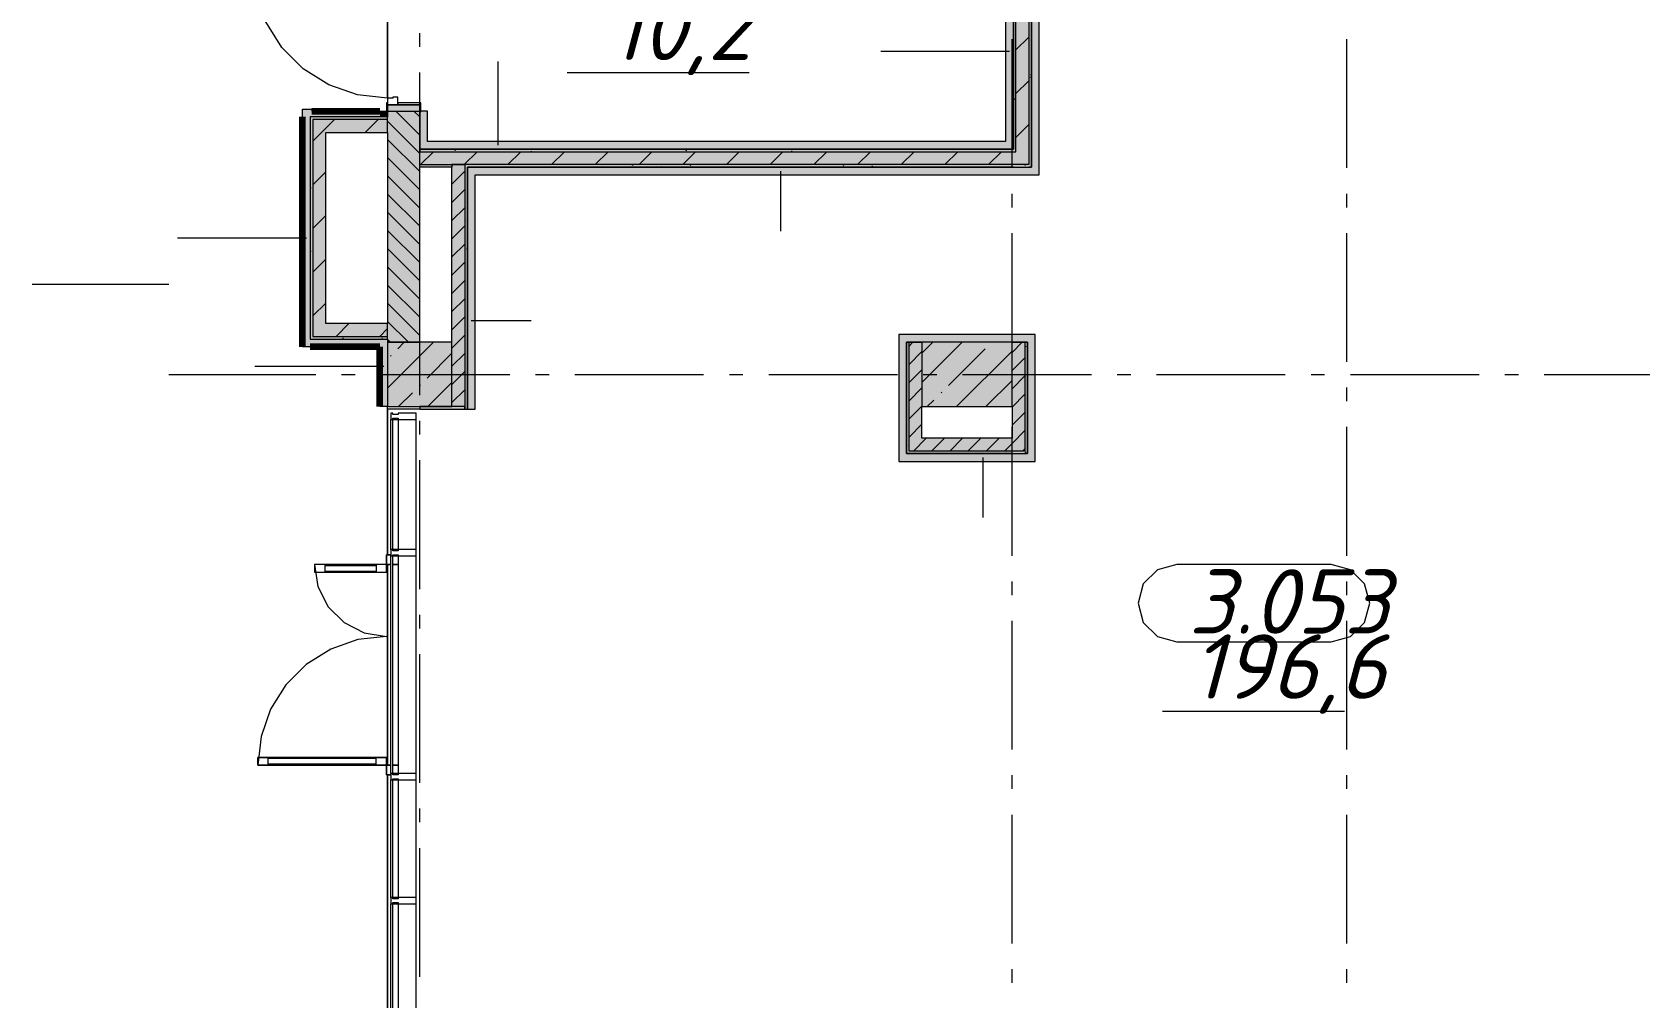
# Model space of a CAD drawing. Header units: millimetres. Extents: x -537608 to 253996, y -217170 to 186033.
# Drawn here: x -307687 to -295200, y 111279 to 118780 of the extents above; entities that cross this region are included whole.
import ezdxf

# ---------------------------------------------------------------- set-up
doc = ezdxf.new("R2010")
doc.units = ezdxf.units.MM
doc.layers.add('16) Лак 1.6м', color=160, linetype='Continuous', lineweight=90)
doc.layers.add('PDF _Геометрия', color=7, linetype='Continuous')
doc.layers.add('PDF _Текст', color=7, linetype='Continuous')
doc.layers.add('PDF _Сплошная заливка', color=7, linetype='Continuous', true_color=0xffffff)
doc.styles.add('PDF ISOCPEUR Italic', font='isocpeui.ttf')

msp = doc.modelspace()

# ---------------------------------------------------------------- hatches: boundary and pattern name
at = {"layer": 'PDF _Сплошная заливка', "transparency": 33554559}
h = msp.add_hatch(color=256, dxfattribs=at)
h.paths.add_polyline_path([(-304676.1779, 116371.2615), (-304676.1779, 118166.2606), (-304926.1789, 118166.2606), (-304926.1789, 116371.2615)], flags=0)
h.paths.add_polyline_path([(-304676.1779, 119416.2611), (-304676.1779, 119571.2609), (-304926.1789, 119571.2609), (-304926.1789, 119416.2611)], flags=0)
h.paths.add_polyline_path([(-304676.1779, 120071.2607), (-304676.1779, 120896.2595), (-304926.1789, 120895.0969), (-304926.1789, 120071.2607), (-304729.5281, 120071.2607)], flags=0)
h.paths.add_polyline_path([(-304676.1779, 122146.26), (-304676.1779, 122521.2594), (-304926.1789, 122521.2594), (-304926.1789, 122146.26)], flags=0)
h = msp.add_hatch(color=256, dxfattribs=at)
h.paths.add_polyline_path([(-300066.1791, 117851.2621), (-300046.1825, 117851.2621), (-300046.1825, 120228.2605), (-300066.1791, 120228.2605), (-300066.1791, 117871.2608)], flags=0)
h.paths.add_polyline_path([(-300066.1791, 120328.2608), (-300046.1825, 120328.2608), (-300046.1825, 121201.2599), (-300066.1791, 121201.2599), (-300066.1791, 120348.2597)], flags=0)
h.paths.add_polyline_path([(-300064.4654, 122401.2601), (-300046.1825, 122401.2601), (-300046.1825, 122521.2594), (-300066.1791, 122521.2594), (-300066.1791, 122401.2601)], flags=0)
h = msp.add_hatch(color=256, dxfattribs=at)
h.paths.add_polyline_path([(-300046.1825, 117751.2616), (-299946.1821, 117751.2616), (-299946.1821, 121201.2599), (-300046.1825, 121201.2599), (-300046.1825, 117851.2621)], flags=0)
h.paths.add_polyline_path([(-300046.1825, 122401.2601), (-299946.1821, 122401.2601), (-299946.1821, 122521.2594), (-300046.1825, 122521.2594)], flags=0)
h = msp.add_hatch(color=256, dxfattribs=at)
h.paths.add_polyline_path([(-299946.1821, 117731.2607), (-299926.1769, 117731.2607), (-299926.1769, 121201.2599), (-299946.1821, 121201.2599), (-299946.1821, 117751.2616)], flags=0)
h.paths.add_polyline_path([(-299926.1769, 122401.2601), (-299926.1769, 122521.2594), (-299946.1821, 122521.2594), (-299946.1821, 122401.2601)], flags=0)
at = {"layer": 'PDF _Сплошная заливка', "true_color": 0xff7d7d, "transparency": 33554559}
h = msp.add_hatch(color=11, dxfattribs=at)
h.paths.add_polyline_path([(-304616.1794, 117931.2615), (-304616.1794, 118166.2606), (-304668.1776, 118166.2606), (-304668.1776, 118161.2615), (-304676.1779, 118161.2615), (-304676.1779, 117931.2615)], flags=0)
h.paths.add_polyline_path([(-304616.1794, 119416.2611), (-304616.1794, 119511.2602), (-304676.1779, 119511.2602), (-304673.0174, 119421.2603), (-304668.1776, 119421.2603), (-304668.1776, 119416.2611)], flags=0)
for points in [[(-304986.1774, 118121.2618), (-304986.1774, 118166.2606), (-305515.6748, 118166.2606), (-305515.6748, 118181.2603), (-305586.1797, 118181.2603), (-305586.1797, 118121.2618), (-305073.682, 118121.2618)], [(-304926.1789, 118121.2618), (-304926.1789, 118161.2615), (-304934.1792, 118161.2615), (-304934.1792, 118166.2606), (-304986.1774, 118166.2606), (-304986.1774, 118121.2618), (-304934.1792, 118121.2618)], [(-300126.1777, 117871.2608), (-300126.1777, 117931.2615), (-304676.1779, 117931.2615), (-304676.1779, 117871.2608), (-301734.21, 117871.2608)], [(-304306.1799, 115851.2629), (-304246.1814, 115851.2629), (-304246.1814, 117731.2607), (-304306.1799, 117731.2607), (-304306.1799, 115939.4544)], [(-300064.4654, 117671.26), (-299866.1784, 117671.26), (-299866.1784, 117731.2607), (-304246.1814, 117731.2607), (-304246.1814, 117671.26), (-301734.21, 117671.26)], [(-304986.1774, 116336.261), (-304926.1789, 116336.261), (-304926.1789, 116396.2616), (-305526.1812, 116396.2616), (-305526.1812, 116336.261), (-305073.682, 116336.261)], [(-300776.1802, 116371.2615), (-299956.1804, 116371.2615), (-299956.1804, 116431.2621), (-300896.1771, 116431.2621), (-300896.1771, 116371.2615)], [(-300064.4654, 115446.2623), (-299896.1819, 115446.2623), (-299896.1819, 115506.2629), (-300896.1771, 115506.2629), (-300896.1771, 115446.2623)]]:
    msp.add_hatch(color=11, dxfattribs=at).paths.add_polyline_path(points)
at = {"layer": 'PDF _Сплошная заливка', "transparency": 33554559}
for points in [[(-304926.1789, 118101.2608), (-304926.1789, 118121.2618), (-305526.1812, 118121.2618), (-305526.1812, 118101.2608), (-305073.682, 118101.2608)], [(-305526.1812, 116416.2604), (-305506.176, 116416.2604), (-305506.176, 118101.2608), (-305526.1812, 118101.2608), (-305526.1812, 116516.2607)], [(-305073.682, 118001.2605), (-304926.1789, 118001.2605), (-304926.1789, 118101.2608), (-305506.176, 118101.2608), (-305506.176, 118001.2605), (-305406.1756, 118001.2605)], [(-300066.1791, 117851.2621), (-300066.1791, 117871.2608), (-304676.1779, 117871.2608), (-304676.1779, 117851.2621), (-301734.21, 117851.2621)], [(-300064.4654, 117751.2616), (-300046.1825, 117751.2616), (-300046.1825, 117851.2621), (-304676.1779, 117851.2621), (-304676.1779, 117751.2616), (-300066.1791, 117751.2616)], [(-304926.1789, 116416.2604), (-304926.1789, 116516.2607), (-305506.176, 116516.2607), (-305506.176, 116416.2604), (-305073.682, 116416.2604)], [(-304926.1789, 116396.2616), (-304926.1789, 116416.2604), (-305526.1812, 116416.2604), (-305526.1812, 116396.2616), (-305073.682, 116396.2616)], [(-304926.1789, 115871.2617), (-304426.177, 115871.2617), (-304426.177, 116371.2615), (-304926.1789, 116371.2615), (-304926.1789, 115939.4544)], [(-300064.4654, 115526.2617), (-299976.1771, 115526.2617), (-299976.1771, 116371.2615), (-300076.1774, 116371.2615), (-300076.1774, 115526.2617)], [(-299976.1771, 115506.2629), (-299976.1771, 115526.2617), (-300896.1771, 115526.2617), (-300896.1771, 115506.2629), (-300064.4654, 115506.2629)]]:
    msp.add_hatch(color=256, dxfattribs=at).paths.add_polyline_path(points)
h = msp.add_hatch(color=256, dxfattribs=at)
h.paths.add_polyline_path([(-300064.4654, 117731.2607), (-299946.1821, 117731.2607), (-299946.1821, 117751.2616), (-304326.1766, 117751.2616), (-304326.1766, 117731.2607), (-300066.1791, 117731.2607)], flags=0)
h.paths.add_polyline_path([(-304426.177, 117731.2607), (-304426.177, 117751.2616), (-304676.1779, 117751.2616), (-304676.1779, 117731.2607)], flags=0)

# ---------------------------------------------------------------- linework, layer by layer
at = {"layer": '16) Лак 1.6м'}
for p, q in [((-305586.1797, 116336.261), (-305586.1797, 118121.2618)), ((-305515.6748, 118166.2606), (-304986.1774, 118166.2606)), ((-304986.1774, 116336.261), (-305526.1812, 116336.261)), ((-304986.1774, 115871.2617), (-304986.1774, 116336.261))]:
    msp.add_line(p, q, dxfattribs=at)
at = {"layer": 'PDF _Геометрия', "lineweight": 9}
for p, q in [((-299946.1821, 121201.2599), (-299946.1821, 117751.2616)), ((-299926.1769, 117731.2607), (-299926.1769, 121201.2599)), ((-299926.1769, 121201.2599), (-299926.1769, 117731.2607)), ((-299866.1784, 117731.2607), (-299866.1784, 121201.2599)), ((-300046.1825, 117851.2621), (-300046.1825, 120228.2605)), ((-300126.1777, 119511.2602), (-300126.1777, 117931.2615)), ((-300066.1791, 119511.2602), (-300066.1791, 117871.2608)), ((-300066.1791, 117871.2608), (-300066.1791, 119511.2602)), ((-305747.1001, 118661.5971), (-305872.1953, 118860.6829)), ((-305580.8404, 118495.3375), (-305747.1001, 118661.5971)), ((-300096.1827, 118629.5526), (-301096.1779, 118629.5526)), ((-300046.1825, 118641.9686), (-299946.1821, 118741.9669)), ((-305381.7525, 118370.2444), (-305580.8404, 118495.3375)), ((-304067.8394, 117901.26), (-304067.8394, 118551.7836)), ((-305159.826, 118292.5874), (-305381.7525, 118370.2444)), ((-300046.1825, 118302.5577), (-299946.1821, 118402.5559)), ((-304926.1789, 118266.261), (-305159.826, 118292.5874)), ((-304926.1789, 118266.261), (-304926.1789, 118216.2609)), ((-304886.177, 118266.261), (-304926.1789, 118266.261)), ((-304846.1751, 118276.2615), (-304886.177, 118276.2615)), ((-304886.177, 118276.2615), (-304886.177, 118266.261)), ((-304846.1751, 118216.2609), (-304846.1751, 118276.2615)), ((-305586.1797, 118121.2618), (-305586.1797, 118181.2603)), ((-305586.1797, 118181.2603), (-305515.6748, 118181.2603)), ((-304926.1789, 118121.2618), (-305526.1812, 118121.2618)), ((-305526.1812, 118121.2618), (-305526.1812, 118101.2608)), ((-304986.1774, 118121.2618), (-305526.1812, 118121.2618)), ((-305526.1812, 118121.2618), (-305526.1812, 116396.2616)), ((-305515.6748, 118181.2603), (-305515.6748, 118166.2606)), ((-304986.1774, 118166.2606), (-304934.1792, 118166.2606)), ((-304926.1789, 118121.2618), (-304986.1774, 118121.2618)), ((-304926.1789, 118231.2605), (-304934.1792, 118231.2605)), ((-304934.1792, 118231.2605), (-304934.1792, 118161.2615)), ((-304934.1792, 118161.2615), (-304926.1789, 118161.2615)), ((-304925.1799, 118231.2605), (-304926.1789, 118231.2605)), ((-304926.1789, 118231.2605), (-304926.1789, 118216.2609)), ((-304926.1789, 118161.2615), (-304926.1789, 118231.2605)), ((-304926.1789, 118216.2609), (-304846.1751, 118216.2609)), ((-304676.1779, 118216.2609), (-304926.1789, 118216.2609)), ((-304926.1789, 118216.2609), (-304926.1789, 118166.2606)), ((-304926.1789, 118216.2609), (-304925.1799, 118216.2609)), ((-304926.1789, 118166.2606), (-304676.1779, 118166.2606)), ((-304926.1789, 118121.2618), (-304926.1789, 118161.2615)), ((-304926.1789, 118161.2615), (-304926.1789, 118121.2618)), ((-304926.1789, 118101.2608), (-304926.1789, 118121.2618)), ((-304925.1799, 118216.2609), (-304925.1799, 118231.2605)), ((-304676.1779, 117979.873), (-304862.5634, 118166.2606)), ((-304676.1779, 118231.2605), (-304846.1751, 118231.2605)), ((-304846.1751, 118231.2605), (-304846.1751, 118216.2609)), ((-304846.1751, 118216.2609), (-304676.1779, 118216.2609)), ((-304676.1779, 118121.294), (-304721.1488, 118166.2606)), ((-304676.1779, 118216.2609), (-304676.1779, 118231.2605)), ((-304668.1776, 118231.2605), (-304676.1779, 118231.2605)), ((-304676.1779, 118231.2605), (-304676.1779, 118161.2615)), ((-304676.1779, 118166.2606), (-304676.1779, 118216.2609)), ((-304676.1779, 117931.2615), (-304676.1779, 118161.2615)), ((-304676.1779, 118161.2615), (-304676.1779, 117931.2615)), ((-304676.1779, 118161.2615), (-304668.1776, 118161.2615)), ((-304668.1776, 118161.2615), (-304668.1776, 118231.2605)), ((-304616.1794, 118166.2606), (-304668.1776, 118166.2606)), ((-304616.1794, 117931.2615), (-304616.1794, 118166.2606)), ((-305526.1812, 118101.2608), (-305526.1812, 118001.2605)), ((-305526.1812, 118001.2605), (-305526.1812, 116516.2607)), ((-304926.1789, 118101.2608), (-305506.176, 118101.2608)), ((-305506.176, 118101.2608), (-305506.176, 118001.2605)), ((-305506.176, 117933.7266), (-305438.6421, 118001.2605)), ((-305506.176, 118001.2605), (-305506.176, 116516.2607)), ((-305438.6421, 118001.2605), (-305338.6417, 118101.2608)), ((-305406.1756, 116516.2607), (-305406.1756, 118001.2605)), ((-305406.1756, 118001.2605), (-304926.1789, 118001.2605)), ((-305099.2333, 118001.2605), (-304999.2329, 118101.2608)), ((-304926.1789, 118001.2605), (-304926.1789, 118101.2608)), ((-304676.1779, 117838.452), (-304926.1789, 118088.4508)), ((-304926.1789, 118001.2605), (-304926.1789, 116516.2607)), ((-300046.1825, 117963.1446), (-299946.1821, 118063.1449)), ((-304676.1779, 117697.0309), (-304926.1789, 117947.0297)), ((-304676.1779, 117871.2608), (-304676.1779, 117931.2615)), ((-304676.1779, 117931.2615), (-304676.1779, 117871.2608)), ((-300126.1777, 117871.2608), (-304676.1779, 117871.2608)), ((-304676.1779, 117871.2608), (-304676.1779, 117851.2621)), ((-304676.1779, 117871.2608), (-300126.1777, 117871.2608)), ((-300126.1777, 117931.2615), (-304616.1794, 117931.2615)), ((-300066.1791, 117871.2608), (-300126.1777, 117871.2608)), ((-300126.1777, 117871.2608), (-300066.1791, 117871.2608)), ((-304676.1779, 117555.6077), (-304926.1789, 117805.6086)), ((-304676.1779, 117751.2616), (-304676.1779, 117851.2621)), ((-304676.1779, 117851.2621), (-300066.1791, 117851.2621)), ((-304676.1779, 117731.2607), (-304676.1779, 117751.2616)), ((-304676.1779, 117751.2616), (-304426.177, 117751.2616)), ((-304670.408, 117751.2616), (-304570.4076, 117851.2621)), ((-304426.177, 117740.9339), (-304415.8514, 117751.2616)), ((-304326.1766, 117751.2616), (-304426.177, 117751.2616)), ((-304426.177, 117751.2616), (-304426.177, 117731.2607)), ((-304426.177, 117751.2616), (-304326.1766, 117751.2616)), ((-304330.9992, 117751.2616), (-304230.9988, 117851.2621)), ((-300066.1791, 117751.2616), (-304326.1766, 117751.2616)), ((-304326.1766, 117751.2616), (-304326.1766, 117731.2607)), ((-303991.5903, 117751.2616), (-303891.59, 117851.2621)), ((-303652.1729, 117751.2616), (-303552.1726, 117851.2621)), ((-303312.7641, 117751.2616), (-303212.7638, 117851.2621)), ((-302973.3553, 117751.2616), (-302873.3549, 117851.2621)), ((-302633.9465, 117751.2616), (-302533.9461, 117851.2621)), ((-302294.5291, 117751.2616), (-302194.5287, 117851.2621)), ((-301955.1202, 117751.2616), (-301855.1199, 117851.2621)), ((-301615.7114, 117751.2616), (-301515.7111, 117851.2621)), ((-301276.294, 117751.2616), (-301176.2937, 117851.2621)), ((-300936.8852, 117751.2616), (-300836.8848, 117851.2621)), ((-300597.4764, 117751.2616), (-300497.476, 117851.2621)), ((-300258.0676, 117751.2616), (-300158.0672, 117851.2621)), ((-300066.1791, 117851.2621), (-300046.1825, 117851.2621)), ((-300046.1825, 117751.2616), (-300066.1791, 117751.2616)), ((-299946.1821, 117751.2616), (-300046.1825, 117751.2616)), ((-305506.176, 117594.3135), (-305406.1756, 117694.3139)), ((-304676.1779, 117414.1866), (-304926.1789, 117664.1876)), ((-304676.1779, 116371.2615), (-304676.1779, 117731.2607)), ((-304426.177, 117731.2607), (-304676.1779, 117731.2607)), ((-304426.177, 115871.2617), (-304426.177, 117731.2607)), ((-304426.177, 117599.5129), (-304326.1766, 117699.5111)), ((-304326.1766, 117731.2607), (-304326.1766, 115871.2617)), ((-304306.1799, 115851.2629), (-304306.1799, 117731.2607)), ((-304306.1799, 117731.2607), (-304246.1814, 117731.2607)), ((-304246.1814, 117731.2607), (-304306.1799, 117731.2607)), ((-304306.1799, 117731.2607), (-304306.1799, 115851.2629)), ((-304246.1814, 117731.2607), (-300066.1791, 117731.2607)), ((-300066.1791, 117731.2607), (-304246.1814, 117731.2607)), ((-304246.1814, 115851.2629), (-304246.1814, 117671.26)), ((-304246.1814, 117671.26), (-299866.1784, 117671.26)), ((-301873.8248, 117701.2615), (-301873.8248, 117235.1104)), ((-300066.1791, 117731.2607), (-300046.1825, 117731.2607)), ((-300046.1825, 117731.2607), (-299946.1821, 117731.2607)), ((-299946.1821, 117731.2607), (-299926.1769, 117731.2607)), ((-299926.1769, 117731.2607), (-299946.1821, 117731.2607)), ((-299866.1784, 117671.26), (-299866.1784, 117731.2607)), ((-304676.1779, 117272.7656), (-304926.1789, 117522.7665)), ((-304426.177, 117458.0918), (-304326.1766, 117558.09)), ((-304676.1779, 117131.3445), (-304926.1789, 117381.3455)), ((-304426.177, 117316.6686), (-304326.1766, 117416.669)), ((-305506.176, 117254.9025), (-305406.1756, 117354.9029)), ((-304426.177, 117175.2475), (-304326.1766, 117275.248)), ((-305556.1762, 117179.6008), (-306557.4976, 117179.6008)), ((-304676.1779, 116989.9235), (-304926.1789, 117239.9244)), ((-304426.177, 117033.8265), (-304326.1766, 117133.8269)), ((-305506.176, 116915.4916), (-305406.1756, 117015.4919)), ((-304676.1779, 116848.5024), (-304926.1789, 117098.5012)), ((-304676.1779, 116707.0813), (-304926.1789, 116957.0802)), ((-304426.177, 116892.4054), (-304326.1766, 116992.4058)), ((-304676.1779, 116565.6603), (-304926.1789, 116815.6591)), ((-304426.177, 116750.9844), (-304326.1766, 116850.9847)), ((-305506.176, 116576.0806), (-305406.1756, 116676.081)), ((-304676.1779, 116424.237), (-304926.1789, 116674.2381)), ((-304426.177, 116609.5633), (-304326.1766, 116709.5637)), ((-305526.1812, 116516.2607), (-305526.1812, 116416.2604)), ((-305506.176, 116516.2607), (-305506.176, 116416.2604)), ((-304926.1789, 116516.2607), (-305406.1756, 116516.2607)), ((-305326.5852, 116416.2604), (-305226.5848, 116516.2607)), ((-304764.6213, 116371.2615), (-304926.1789, 116532.8169)), ((-304926.1789, 116416.2604), (-304926.1789, 116516.2607)), ((-304426.177, 116468.1422), (-304326.1766, 116568.1405)), ((-304276.1764, 116539.489), (-303810.0275, 116539.489)), ((-305526.1812, 116416.2604), (-305526.1812, 116396.2616)), ((-305526.1812, 116396.2616), (-304926.1789, 116396.2616)), ((-305526.1812, 116396.2616), (-304926.1789, 116396.2616)), ((-305506.176, 116416.2604), (-304926.1789, 116416.2604)), ((-304987.1764, 116416.2604), (-304926.1789, 116477.2579)), ((-304926.1789, 116396.2616), (-304926.1789, 116416.2604)), ((-304926.1789, 116396.2616), (-304926.1789, 116371.2615)), ((-304926.1789, 116396.2616), (-304926.1789, 116336.261)), ((-304906.0445, 116371.2615), (-304926.1789, 116391.3959)), ((-304926.1789, 116013.7356), (-304568.6508, 116371.2615)), ((-304426.177, 116371.2615), (-304926.1789, 116371.2615)), ((-304926.1789, 116371.2615), (-304926.1789, 115871.2617)), ((-304926.1789, 116371.2615), (-304676.1779, 116371.2615)), ((-304846.8727, 116321.1429), (-304796.7519, 116371.2615)), ((-304426.177, 116326.7191), (-304326.1766, 116426.7194)), ((-304426.177, 115871.2617), (-304426.177, 116371.2615)), ((-300896.1771, 116431.2621), (-300956.1756, 116431.2621)), ((-300956.1756, 116431.2621), (-300956.1756, 115446.2623)), ((-299956.1804, 116431.2621), (-300896.1771, 116431.2621)), ((-300876.1805, 116371.2615), (-300896.1771, 116371.2615)), ((-300896.1771, 116371.2615), (-300776.1802, 116371.2615)), ((-300896.1771, 115626.2621), (-300896.1771, 116371.2615)), ((-300896.1771, 116371.2615), (-300896.1771, 115506.2629)), ((-300876.1805, 116341.1869), (-300846.1081, 116371.2615)), ((-300776.1802, 116371.2615), (-300876.1805, 116371.2615)), ((-300876.1805, 115626.2621), (-300876.1805, 116371.2615)), ((-300776.1802, 116057.9637), (-300462.8824, 116371.2615)), ((-300776.1802, 116286.0605), (-300690.9835, 116371.2615)), ((-300776.1802, 116371.2615), (-300776.1802, 115871.2617)), ((-300076.1774, 116371.2615), (-300776.1802, 116371.2615)), ((-300076.1774, 116292.6572), (-299997.5774, 116371.2615)), ((-300076.1774, 115871.2617), (-300076.1774, 116371.2615)), ((-299976.1771, 116371.2615), (-300076.1774, 116371.2615)), ((-300076.1774, 116371.2615), (-299956.1804, 116371.2615)), ((-299976.1771, 116371.2615), (-299976.1771, 115526.2617)), ((-299956.1804, 116371.2615), (-299976.1771, 116371.2615)), ((-299896.1819, 116431.2621), (-299956.1804, 116431.2621)), ((-299956.1804, 115506.2629), (-299956.1804, 116371.2615)), ((-299956.1804, 116371.2615), (-299956.1804, 115506.2629)), ((-299896.1819, 115506.2629), (-299896.1819, 116431.2621)), ((-305526.1812, 116336.261), (-305586.1797, 116336.261)), ((-304926.1789, 116336.261), (-304926.1789, 115871.2617)), ((-304903.8915, 116264.1198), (-304899.155, 116268.8605)), ((-304618.7716, 116093.0461), (-304426.177, 116285.6364)), ((-304426.177, 116185.298), (-304326.1766, 116285.2984)), ((-300876.1805, 116199.7659), (-300776.1802, 116299.7641)), ((-300570.022, 116036.0208), (-300284.902, 116321.1429)), ((-300506.682, 115871.2617), (-300076.1774, 116301.7663)), ((-300076.1774, 116151.2361), (-299976.1771, 116251.2365)), ((-304956.1824, 116182.6972), (-305956.1777, 116182.6972)), ((-304426.177, 116043.8769), (-304326.1766, 116143.8773)), ((-300876.1805, 116058.3426), (-300776.1802, 116158.343)), ((-304675.799, 116036.0208), (-304671.0539, 116040.7616)), ((-304612.4591, 115871.2617), (-304426.177, 116057.5396)), ((-304426.177, 115902.4559), (-304326.1766, 116002.4563)), ((-300876.1805, 115916.9237), (-300776.1802, 116016.9219)), ((-300278.5895, 115871.2617), (-300076.1774, 116073.6673)), ((-300076.1774, 116009.8151), (-299976.1771, 116109.8154)), ((-304926.1789, 115871.2617), (-304986.1774, 115871.2617)), ((-304926.1789, 115871.2617), (-304426.177, 115871.2617)), ((-304840.5516, 115871.2617), (-304732.8178, 115978.9955)), ((-304426.177, 115871.2617), (-304676.1779, 115871.2617)), ((-304676.1779, 115871.2617), (-304676.1779, 115851.2629)), ((-304326.1766, 115871.2617), (-304426.177, 115871.2617)), ((-304326.1766, 115871.2617), (-304326.1766, 115851.2629)), ((-304326.1766, 115851.2629), (-304326.1766, 115871.2617)), ((-300876.1805, 115775.5005), (-300776.1802, 115875.5009)), ((-300776.1802, 115871.2617), (-300076.1774, 115871.2617)), ((-300776.1802, 115626.2621), (-300776.1802, 115871.2617)), ((-300734.7832, 115871.2617), (-300684.0682, 115921.9724)), ((-300627.0493, 115978.9955), (-300622.3042, 115983.7385)), ((-300076.1774, 115868.394), (-299976.1771, 115968.3944)), ((-300076.1774, 115871.2617), (-300076.1774, 115626.2621)), ((-304884.1791, 115821.2615), (-304901.1788, 115821.2615)), ((-304901.1788, 115821.2615), (-304901.1788, 115771.2614)), ((-304901.1788, 114761.2613), (-304901.1788, 115771.2614)), ((-304901.1788, 115771.2614), (-304884.1791, 115771.2614)), ((-304884.1791, 115811.2611), (-304884.1791, 115821.2615)), ((-304844.1772, 115811.2611), (-304884.1791, 115811.2611)), ((-304884.1791, 115771.2614), (-304884.1791, 115781.2618)), ((-304884.1791, 115781.2618), (-304844.1772, 115781.2618)), ((-304884.1791, 115771.2614), (-304844.1772, 115771.2614)), ((-304884.1791, 114761.2613), (-304884.1791, 115771.2614)), ((-304704.1749, 115821.2615), (-304844.1772, 115821.2615)), ((-304844.1772, 115821.2615), (-304844.1772, 115811.2611)), ((-304844.1772, 115781.2618), (-304844.1772, 115771.2614)), ((-304844.1772, 115771.2614), (-304844.1772, 114761.2613)), ((-304844.1772, 115771.2614), (-304704.1749, 115771.2614)), ((-304704.1749, 115771.2614), (-304704.1749, 115821.2615)), ((-304704.1749, 114761.2613), (-304704.1749, 115771.2614)), ((-304676.1779, 115851.2629), (-304426.177, 115851.2629)), ((-304426.177, 115851.2629), (-304326.1766, 115851.2629)), ((-304326.1766, 115851.2629), (-304306.1799, 115851.2629)), ((-304306.1799, 115851.2629), (-304246.1814, 115851.2629)), ((-300076.1774, 115726.973), (-299976.1771, 115826.9733)), ((-300896.1771, 115526.2617), (-300896.1771, 115626.2621)), ((-300876.1805, 115634.0795), (-300776.1802, 115734.0798)), ((-300876.1805, 115526.2617), (-300876.1805, 115626.2621)), ((-300842.5772, 115526.2617), (-300742.5768, 115626.2621)), ((-300076.1774, 115626.2621), (-300776.1802, 115626.2621)), ((-300701.154, 115526.2617), (-300601.1536, 115626.2621)), ((-300559.7308, 115526.2617), (-300459.7304, 115626.2621)), ((-300418.3162, 115526.2617), (-300318.3158, 115626.2621)), ((-300276.893, 115526.2617), (-300176.8926, 115626.2621)), ((-300076.1774, 115585.5519), (-299976.1771, 115685.5523)), ((-300896.1771, 115506.2629), (-300896.1771, 115526.2617)), ((-300076.1774, 115506.2629), (-300896.1771, 115506.2629)), ((-300896.1771, 115506.2629), (-300076.1774, 115506.2629)), ((-300076.1774, 115526.2617), (-300876.1805, 115526.2617)), ((-300135.4698, 115526.2617), (-300076.1774, 115585.5519)), ((-299976.1771, 115526.2617), (-300076.1774, 115526.2617)), ((-300076.1774, 115506.2629), (-299976.1771, 115506.2629)), ((-299994.0466, 115526.2617), (-299976.1771, 115544.1312)), ((-299976.1771, 115506.2629), (-299956.1804, 115506.2629)), ((-299956.1804, 115506.2629), (-299976.1771, 115506.2629)), ((-299896.1819, 115446.2623), (-299896.1819, 115506.2629)), ((-300956.1756, 115446.2623), (-300896.1771, 115446.2623)), ((-300896.1771, 115446.2623), (-299896.1819, 115446.2623)), ((-300302.4098, 115476.2615), (-300302.4098, 115010.1126)), ((-304884.1791, 114761.2613), (-304901.1788, 114761.2613)), ((-304901.1788, 114761.2613), (-304901.1788, 114711.2612)), ((-304884.1791, 114751.263), (-304884.1791, 114761.2613)), ((-304844.1772, 114761.2613), (-304884.1791, 114761.2613)), ((-304844.1772, 114751.263), (-304884.1791, 114751.263)), ((-304704.1749, 114761.2613), (-304844.1772, 114761.2613)), ((-304844.1772, 114761.2613), (-304844.1772, 114751.263)), ((-304704.1749, 114711.2612), (-304704.1749, 114761.2613)), ((-304934.1792, 114646.2613), (-305494.1797, 114646.2613)), ((-305494.1797, 114646.2613), (-305494.1797, 114586.2628)), ((-304934.1792, 114646.2613), (-305494.1797, 114646.2613)), ((-305494.1797, 114646.2613), (-305494.1797, 114586.2628)), ((-304934.1792, 114646.2613), (-305494.1797, 114646.2613)), ((-305494.1797, 114646.2613), (-305466.7683, 114473.2134)), ((-305414.1759, 114646.2613), (-305414.1759, 114586.2628)), ((-305414.1759, 114636.263), (-305014.183, 114636.263)), ((-305014.183, 114646.2613), (-305014.183, 114586.2628)), ((-304934.1792, 114646.2613), (-304934.1792, 114721.2616)), ((-304934.1792, 114721.2616), (-304901.1788, 114721.2616)), ((-304901.1788, 114721.2616), (-304934.1792, 114721.2616)), ((-304934.1792, 114721.2616), (-304934.1792, 114646.2613)), ((-304934.1792, 114586.2628), (-304934.1792, 114646.2613)), ((-304934.1792, 114586.2628), (-304934.1792, 114646.2613)), ((-304934.1792, 114646.2613), (-304901.1788, 114646.2613)), ((-304901.1788, 114646.2613), (-304934.1792, 114646.2613)), ((-304901.1788, 113021.2615), (-304901.1788, 114711.2612)), ((-304901.1788, 114711.2612), (-304884.1791, 114711.2612)), ((-304884.1791, 114711.2612), (-304884.1791, 114721.2616)), ((-304884.1791, 114721.2616), (-304844.1772, 114721.2616)), ((-304884.1791, 114711.2612), (-304844.1772, 114711.2612)), ((-304884.1791, 113021.2615), (-304884.1791, 114711.2612)), ((-304844.1772, 114646.2613), (-304884.1791, 114646.2613)), ((-304884.1791, 114646.2613), (-304844.1772, 114646.2613)), ((-304844.1772, 114721.2616), (-304844.1772, 114711.2612)), ((-304844.1772, 114711.2612), (-304844.1772, 113021.2615)), ((-304844.1772, 114711.2612), (-304704.1749, 114711.2612)), ((-304704.1749, 113021.2615), (-304704.1749, 114711.2612)), ((-305494.1797, 114586.2628), (-304934.1792, 114586.2628)), ((-305494.1797, 114586.2628), (-304934.1792, 114586.2628)), ((-305414.1759, 114592.2631), (-305014.183, 114592.2631)), ((-305466.7683, 114473.2134), (-305387.2295, 114317.1027)), ((-305387.2295, 114317.1027), (-305263.34, 114193.2132)), ((-305263.34, 114193.2132), (-305107.225, 114113.6701)), ((-305156.6999, 114061.1897), (-305368.0597, 113987.2315)), ((-304934.1792, 114086.2631), (-305156.6999, 114061.1897)), ((-305107.225, 114113.6701), (-304934.1792, 114086.2631)), ((-305368.0597, 113987.2315), (-305557.666, 113868.0935)), ((-305557.666, 113868.0935), (-305716.0114, 113709.7524)), ((-305716.0114, 113709.7524), (-305835.1472, 113520.1461)), ((-305835.1472, 113520.1461), (-305909.1055, 113308.7842)), ((-305909.1055, 113308.7842), (-305934.1745, 113086.2635)), ((-305934.1745, 113086.2635), (-305934.1745, 113146.262)), ((-305934.1745, 113146.262), (-304934.1792, 113146.262)), ((-304934.1792, 113146.262), (-305934.1745, 113146.262)), ((-305934.1745, 113146.262), (-305934.1745, 113086.2635)), ((-305854.1794, 113086.2635), (-305854.1794, 113146.262)), ((-305854.1794, 113140.2617), (-305014.183, 113140.2617)), ((-305014.183, 113086.2635), (-305014.183, 113146.262)), ((-304934.1792, 113146.262), (-304934.1792, 113086.2635)), ((-304934.1792, 113086.2635), (-304934.1792, 113146.262)), ((-305934.1745, 113086.2635), (-304934.1792, 113086.2635)), ((-304934.1792, 113086.2635), (-305934.1745, 113086.2635)), ((-305934.1745, 113086.2635), (-304934.1792, 113086.2635)), ((-305854.1794, 113096.2618), (-305014.183, 113096.2618)), ((-304934.1792, 113086.2635), (-304934.1792, 113011.2632)), ((-304934.1792, 113011.2632), (-304934.1792, 113086.2635)), ((-304934.1792, 113086.2635), (-304901.1788, 113086.2635)), ((-304901.1788, 113086.2635), (-304934.1792, 113086.2635)), ((-304934.1792, 113011.2632), (-304901.1788, 113011.2632)), ((-304901.1788, 113011.2632), (-304934.1792, 113011.2632)), ((-304884.1791, 113021.2615), (-304901.1788, 113021.2615)), ((-304901.1788, 113021.2615), (-304901.1788, 112971.2635)), ((-304884.1791, 113086.2635), (-304844.1772, 113086.2635)), ((-304844.1772, 113086.2635), (-304884.1791, 113086.2635)), ((-304844.1772, 113021.2615), (-304884.1791, 113021.2615)), ((-304884.1791, 113011.2632), (-304884.1791, 113021.2615)), ((-304844.1772, 113011.2632), (-304884.1791, 113011.2632)), ((-304704.1749, 113021.2615), (-304844.1772, 113021.2615)), ((-304844.1772, 113021.2615), (-304844.1772, 113011.2632)), ((-304704.1749, 112971.2635), (-304704.1749, 113021.2615)), ((-304901.1788, 112058.7621), (-304901.1788, 112971.2635)), ((-304901.1788, 112971.2635), (-304884.1791, 112971.2635)), ((-304884.1791, 112971.2635), (-304884.1791, 112981.2618)), ((-304884.1791, 112981.2618), (-304844.1772, 112981.2618)), ((-304884.1791, 112971.2635), (-304844.1772, 112971.2635)), ((-304884.1791, 112058.7621), (-304884.1791, 112971.2635)), ((-304844.1772, 112981.2618), (-304844.1772, 112971.2635)), ((-304844.1772, 112971.2635), (-304844.1772, 112058.7621)), ((-304844.1772, 112971.2635), (-304704.1749, 112971.2635)), ((-304704.1749, 112058.7621), (-304704.1749, 112971.2635)), ((-304884.1791, 112058.7621), (-304901.1788, 112058.7621)), ((-304901.1788, 112058.7621), (-304901.1788, 112008.762)), ((-304901.1788, 111171.263), (-304901.1788, 112008.762)), ((-304901.1788, 112008.762), (-304884.1791, 112008.762)), ((-304844.1772, 112058.7621), (-304884.1791, 112058.7621)), ((-304884.1791, 112048.7617), (-304884.1791, 112058.7621)), ((-304844.1772, 112048.7617), (-304884.1791, 112048.7617)), ((-304884.1791, 112008.762), (-304884.1791, 112018.7624)), ((-304884.1791, 112018.7624), (-304844.1772, 112018.7624)), ((-304884.1791, 112008.762), (-304844.1772, 112008.762)), ((-304884.1791, 111171.263), (-304884.1791, 112008.762)), ((-304704.1749, 112058.7621), (-304844.1772, 112058.7621)), ((-304844.1772, 112058.7621), (-304844.1772, 112048.7617)), ((-304844.1772, 112018.7624), (-304844.1772, 112008.762)), ((-304844.1772, 112008.762), (-304844.1772, 111171.263)), ((-304844.1772, 112008.762), (-304704.1749, 112008.762)), ((-304704.1749, 112008.762), (-304704.1749, 112058.7621)), ((-304704.1749, 111171.263), (-304704.1749, 112008.762))]:
    msp.add_line(p, q, dxfattribs=at)
at = {"layer": 'PDF _Геометрия', "color": 9, "lineweight": 9, "true_color": 0xc0c0c0}
for p, q in [((-304926.1789, 118266.261), (-304926.1789, 119276.2611)), ((-304926.1789, 119276.2611), (-304926.1789, 118266.261)), ((-304926.1789, 114721.2616), (-304926.1789, 115871.2617)), ((-304676.1779, 115851.2629), (-304926.1789, 115851.2629)), ((-304926.1789, 115851.2629), (-304926.1789, 114721.2616)), ((-304926.1789, 114646.2613), (-304926.1789, 113086.2635)), ((-304926.1789, 113086.2635), (-304926.1789, 114646.2613)), ((-304926.1789, 113011.2632), (-304926.1789, 111071.2626)), ((-304926.1789, 111071.2626), (-304926.1789, 113011.2632))]:
    msp.add_line(p, q, dxfattribs=at)
at = {"layer": 'PDF _Геометрия', "color": 253, "lineweight": 9, "true_color": 0xaaaaaa}
for p, q in [((-304676.1779, 118665.8385), (-304676.1779, 118771.6712)), ((-300076.1774, 117725.0538), (-300076.1774, 118725.0533)), ((-297476.176, 117725.0538), (-297476.176, 118725.0533)), ((-304676.1779, 117465.8381), (-304676.1779, 118465.8377)), ((-303531.2889, 118467.4761), (-302118.3744, 118467.4761)), ((-304676.1779, 117916.2619), (-304676.1779, 117923.2611)), ((-300076.1774, 117419.2202), (-300076.1774, 117525.0551)), ((-297476.176, 117419.2202), (-297476.176, 117525.0551)), ((-304676.1779, 117160.0047), (-304676.1779, 117265.8373)), ((-300076.1774, 116219.2221), (-300076.1774, 117219.2216)), ((-297476.176, 116219.2221), (-297476.176, 117219.2216)), ((-304676.1779, 115960.0043), (-304676.1779, 116960.0039)), ((-306626.1768, 116821.2611), (-307686.5064, 116821.2611)), ((-306626.1768, 116121.2606), (-305483.2599, 116121.2606)), ((-305283.2591, 116121.2606), (-305177.4285, 116121.2606)), ((-304977.4278, 116121.2606), (-303977.4326, 116121.2606)), ((-303777.4318, 116121.2606), (-303671.5926, 116121.2606)), ((-303471.5918, 116121.2606), (-302471.5966, 116121.2606)), ((-302271.5958, 116121.2606), (-302165.7652, 116121.2606)), ((-301965.7644, 116121.2606), (-300965.7606, 116121.2606)), ((-300765.7599, 116121.2606), (-300659.9293, 116121.2606)), ((-300459.9285, 116121.2606), (-299459.9333, 116121.2606)), ((-299259.9325, 116121.2606), (-299154.0933, 116121.2606)), ((-298954.0925, 116121.2606), (-297954.0973, 116121.2606)), ((-297754.0965, 116121.2606), (-297648.2659, 116121.2606)), ((-297448.2651, 116121.2606), (-296448.2613, 116121.2606)), ((-296248.2606, 116121.2606), (-296142.43, 116121.2606)), ((-295942.4292, 116121.2606), (-294942.4339, 116121.2606)), ((-300076.1774, 115913.3886), (-300076.1774, 116019.2213)), ((-297476.176, 115913.3886), (-297476.176, 116019.2213)), ((-304676.1779, 115654.173), (-304676.1779, 115760.0057)), ((-300076.1774, 114713.3883), (-300076.1774, 115713.3878)), ((-297476.176, 114713.3883), (-297476.176, 115713.3878)), ((-304676.1779, 114454.1727), (-304676.1779, 115454.1722)), ((-298797.6761, 114644.6057), (-298947.6767, 114604.4122)), ((-297597.6801, 114644.6057), (-298797.6761, 114644.6057)), ((-297447.6796, 114604.4122), (-297597.6801, 114644.6057)), ((-300076.1774, 114407.5547), (-300076.1774, 114513.3897)), ((-298947.6767, 114604.4122), (-299057.4859, 114494.6051)), ((-297476.176, 114407.5547), (-297476.176, 114513.3897)), ((-297337.8703, 114494.6051), (-297447.6796, 114604.4122)), ((-299057.4859, 114494.6051), (-299097.6773, 114344.6045)), ((-297297.679, 114344.6045), (-297337.8703, 114494.6051)), ((-304676.1779, 114148.3391), (-304676.1779, 114254.1719)), ((-299097.6773, 114344.6045), (-299057.4859, 114194.6039)), ((-297337.8703, 114194.6039), (-297297.679, 114344.6045)), ((-300076.1774, 113207.5545), (-300076.1774, 114207.5561)), ((-299057.4859, 114194.6039), (-298947.6767, 114084.7969)), ((-297476.176, 113207.5545), (-297476.176, 114207.5561)), ((-297447.6796, 114084.7969), (-297337.8703, 114194.6039)), ((-298947.6767, 114084.7969), (-298797.6761, 114044.6055)), ((-298797.6761, 114044.6055), (-297597.6801, 114044.6055)), ((-297597.6801, 114044.6055), (-297447.6796, 114084.7969)), ((-304676.1779, 112948.3388), (-304676.1779, 113948.3384)), ((-298906.7189, 113506.5695), (-297493.8044, 113506.5695)), ((-300076.1774, 112901.7231), (-300076.1774, 113007.5558)), ((-297476.176, 112901.7231), (-297476.176, 113007.5558)), ((-304676.1779, 112642.5053), (-304676.1779, 112748.3402)), ((-300076.1774, 111701.7228), (-300076.1774, 112701.7223)), ((-297476.176, 111701.7228), (-297476.176, 112701.7223)), ((-304676.1779, 111442.5072), (-304676.1779, 112442.5068)), ((-300076.1774, 111395.8893), (-300076.1774, 111501.722)), ((-297476.176, 111395.8893), (-297476.176, 111501.722))]:
    msp.add_line(p, q, dxfattribs=at)
at = {"layer": 'PDF _Геометрия', "color": 8, "lineweight": 9, "true_color": 0x787878}
for p, q in [((-299931.8176, 118430.4625), (-299935.1676, 118424.656)), ((-299927.5203, 118446.5515), (-299930.8789, 118452.3602)), ((-300052.7017, 118256.9646), (-300056.0516, 118262.7711)), ((-300047.0264, 118027.7095), (-300050.3765, 118021.9029)), ((-301941.2897, 117870.4944), (-301941.7289, 117871.2608)), ((-300529.8306, 117864.1754), (-300533.1806, 117869.9841)), ((-304628.4857, 117851.2621), (-304628.7699, 117851.7464)), ((-304398.6364, 117859.5509), (-304401.9864, 117865.3596)), ((-303843.4758, 117751.2616), (-303844.8106, 117748.9515)), ((-303807.2631, 117851.2621), (-303809.6486, 117855.3936)), ((-303022.3393, 117751.1109), (-303025.6979, 117745.3044)), ((-302605.9753, 117862.6748), (-302609.3339, 117856.8683)), ((-302570.8133, 117741.6702), (-302574.1719, 117747.4767)), ((-301786.8627, 117859.0278), (-301790.2126, 117853.2212)), ((-301384.1053, 117743.8167), (-301387.4639, 117738.0081)), ((-299972.6548, 117750.1335), (-299976.0049, 117744.327)), ((-302795.5644, 117737.5), (-302798.923, 117731.6913)), ((-301159.3542, 117735.3535), (-301162.7128, 117741.16)), ((-305518.9042, 117564.7168), (-305522.2628, 117570.5234)), ((-304322.2324, 117328.428), (-304325.5909, 117322.6215)), ((-305520.5319, 117081.7233), (-305523.8818, 117075.9167)), ((-304306.9981, 117091.235), (-304310.3567, 117097.0415)), ((-305275.7754, 116403.4202), (-305269.0755, 116403.4202)), ((-304970.9776, 116403.4202), (-304964.2775, 116403.4202)), ((-299966.3338, 116338.6765), (-299969.6838, 116332.8679)), ((-300877.0848, 115574.0056), (-300880.4348, 115568.1991)), ((-300116.1363, 115522.0376), (-300118.5734, 115526.2617)), ((-299969.9765, 115519.5596), (-299973.3352, 115513.7509))]:
    msp.add_line(p, q, dxfattribs=at)
at = {"layer": 'PDF _Сплошная заливка', "color": 11, "lineweight": 35, "true_color": 0xff7d7d, "transparency": 33554559}
for points in [[(-299866.1784, 117731.2607), (-299866.1784, 121201.2599), (-299926.1769, 117731.2607), (-299926.1769, 121201.2599)], [(-300066.1791, 117871.2608), (-300066.1791, 119511.2602), (-300126.1777, 117871.2608), (-300126.1777, 119511.2602)], [(-305526.1812, 116336.261), (-305526.1812, 118121.2618), (-305586.1797, 116336.261), (-305586.1797, 118121.2618)], [(-300896.1771, 115446.2623), (-300896.1771, 116431.2621), (-300956.1756, 115446.2623), (-300956.1756, 116431.2621)], [(-299896.1819, 115506.2629), (-299896.1819, 116431.2621), (-299956.1804, 115506.2629), (-299956.1804, 116431.2621)], [(-304926.1789, 115871.2617), (-304926.1789, 116336.261), (-304986.1774, 115871.2617), (-304986.1774, 116336.261)]]:
    msp.add_solid(points, dxfattribs=at)
at = {"layer": 'PDF _Сплошная заливка', "color": 7, "lineweight": 35, "true_color": 0xf4f4f4, "transparency": 33554559}
msp.add_solid([(-304676.1779, 118166.2606), (-304676.1779, 118216.2609), (-304926.1789, 118166.2606), (-304926.1789, 118216.2609)], dxfattribs=at)
at = {"layer": 'PDF _Сплошная заливка', "lineweight": 35, "transparency": 33554559}
for points in [[(-305406.1756, 116516.2607), (-305406.1756, 118001.2605), (-305506.176, 116516.2607), (-305506.176, 118001.2605)], [(-304326.1766, 115871.2617), (-304326.1766, 117751.2616), (-304426.177, 115871.2617), (-304426.177, 117751.2616)], [(-304306.1799, 115851.2629), (-304306.1799, 117731.2607), (-304326.1766, 115851.2629), (-304326.1766, 117731.2607)], [(-300876.1805, 115526.2617), (-300876.1805, 116371.2615), (-300896.1771, 115526.2617), (-300896.1771, 116371.2615)], [(-300776.1802, 115626.2621), (-300776.1802, 116371.2615), (-300876.1805, 115626.2621), (-300876.1805, 116371.2615)], [(-300076.1774, 115871.2617), (-300076.1774, 116371.2615), (-300776.1802, 115871.2617), (-300776.1802, 116371.2615)], [(-299956.1804, 115506.2629), (-299956.1804, 116371.2615), (-299976.1771, 115506.2629), (-299976.1771, 116371.2615)], [(-300076.1774, 115526.2617), (-300076.1774, 115626.2621), (-300876.1805, 115526.2617), (-300876.1805, 115626.2621)]]:
    msp.add_solid(points, dxfattribs=at)
at = {"layer": 'PDF _Сплошная заливка', "color": 251, "lineweight": 35, "true_color": 0x505050, "transparency": 33554559}
msp.add_solid([(-304676.1779, 115851.2629), (-304326.1766, 115851.2629), (-304676.1779, 115871.2617), (-304326.1766, 115871.2617)], dxfattribs=at)

# ---------------------------------------------------------------- texts
at = {"layer": 'PDF _Текст', "char_height": 500, "attachment_point": 4, "style": 'PDF ISOCPEUR Italic'}
for s, insert in [('10,2', (-303204.5825, 118754.8512)), ('3.053', (-298705.0044, 114357.8926)), ('196,6', (-298686.0067, 113793.9436))]:
    msp.add_mtext(s, dxfattribs=dict(at, insert=insert))

doc.saveas('drawing.dxf')
